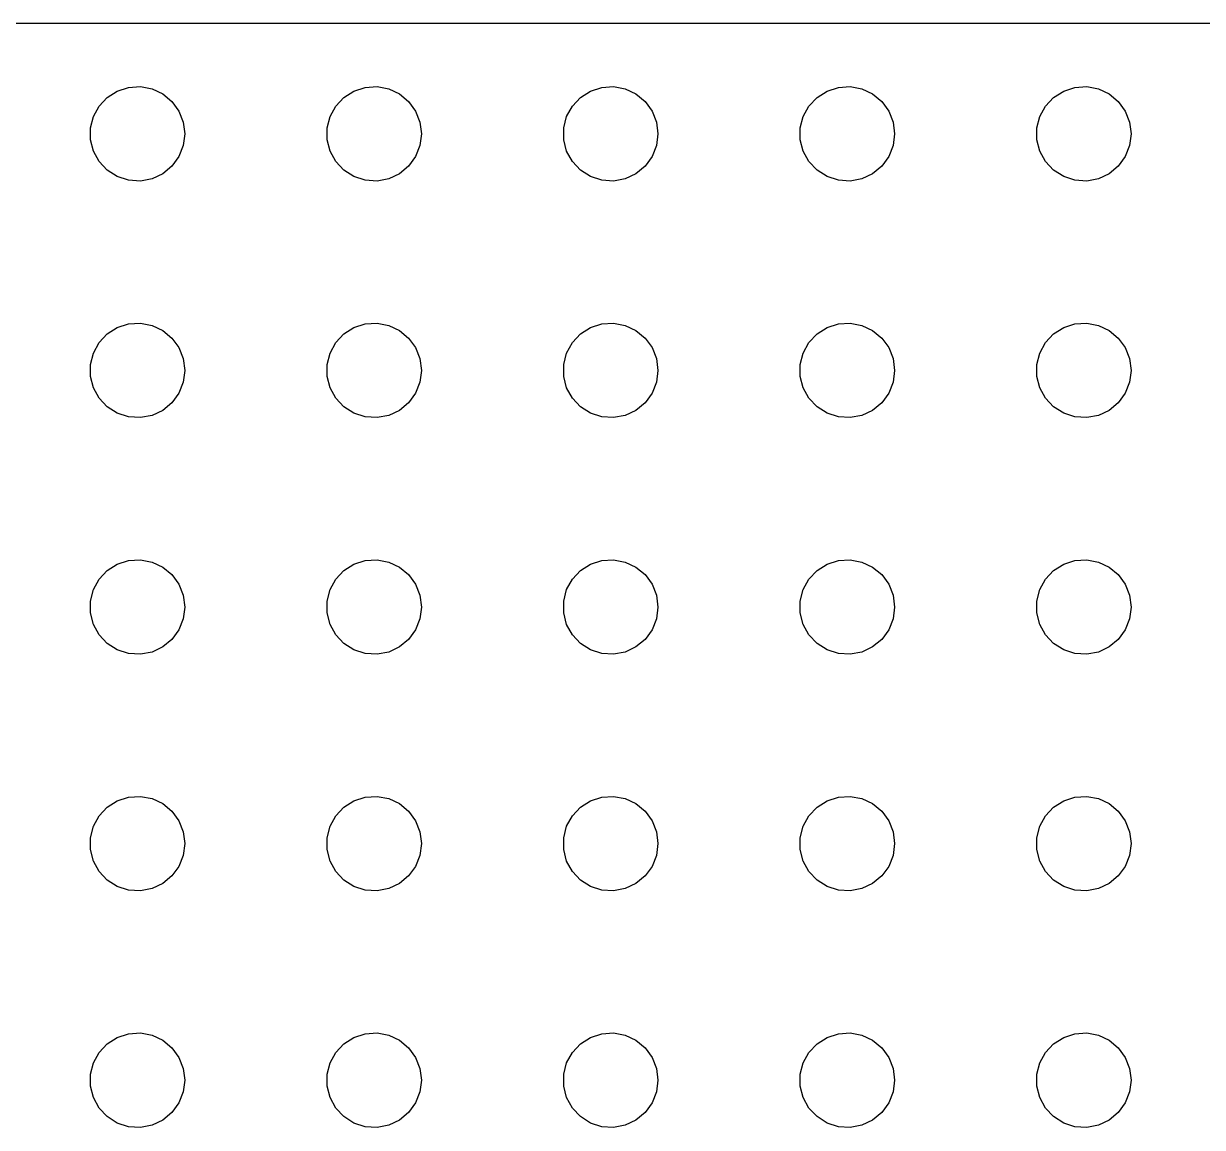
# Model space of a CAD drawing. Header units: metres. Extents: x -149 to 150, y -149 to 149.
# Drawn here: x -74.7 to 0, y 79.5 to 149.5 of the extents above; entities that cross this region are included whole.
import ezdxf

# ---------------------------------------------------------------- set-up
doc = ezdxf.new("R2010")
doc.units = ezdxf.units.M

msp = doc.modelspace()

# ---------------------------------------------------------------- linework, layer by layer
for p, q in [((144.814, 149.49), (-144.186, 149.49)), ((-69.4123, 144.812), (-68.7773, 145.214)), ((-68.7773, 145.214), (-68.0621, 145.447)), ((-68.0621, 145.447), (-67.3116, 145.494)), ((-67.3116, 145.494), (-66.573, 145.353)), ((-66.573, 145.353), (-65.8925, 145.033)), ((-65.8925, 145.033), (-65.3131, 144.554)), ((-54.4123, 144.812), (-53.7773, 145.214)), ((-53.7773, 145.214), (-53.0621, 145.447)), ((-53.0621, 145.447), (-52.3116, 145.494)), ((-52.3116, 145.494), (-51.5729, 145.353)), ((-51.5729, 145.353), (-50.8925, 145.033)), ((-50.8925, 145.033), (-50.3131, 144.554)), ((-39.4123, 144.812), (-38.7773, 145.214)), ((-38.7773, 145.214), (-38.0621, 145.447)), ((-38.0621, 145.447), (-37.3116, 145.494)), ((-37.3116, 145.494), (-36.5729, 145.353)), ((-36.5729, 145.353), (-35.8925, 145.033)), ((-35.8925, 145.033), (-35.3131, 144.554)), ((-24.4123, 144.812), (-23.7773, 145.214)), ((-23.7773, 145.214), (-23.0621, 145.447)), ((-23.0621, 145.447), (-22.3116, 145.494)), ((-22.3116, 145.494), (-21.5729, 145.353)), ((-21.5729, 145.353), (-20.8925, 145.033)), ((-20.8925, 145.033), (-20.3131, 144.554)), ((-9.41226, 144.812), (-8.77733, 145.214)), ((-8.77733, 145.214), (-8.06213, 145.447)), ((-8.06213, 145.447), (-7.31161, 145.494)), ((-7.31161, 145.494), (-6.57294, 145.353)), ((-6.57294, 145.353), (-5.89252, 145.033)), ((-5.89252, 145.033), (-5.31308, 144.554)), ((-70.2893, 143.604), (-69.927, 144.263)), ((-69.927, 144.263), (-69.4123, 144.812)), ((-65.3131, 144.554), (-64.8711, 143.945)), ((-55.2893, 143.604), (-54.927, 144.263)), ((-54.927, 144.263), (-54.4123, 144.812)), ((-50.3131, 144.554), (-49.8711, 143.945)), ((-40.2893, 143.604), (-39.927, 144.263)), ((-39.927, 144.263), (-39.4123, 144.812)), ((-35.3131, 144.554), (-34.8711, 143.945)), ((-25.2893, 143.604), (-24.927, 144.263)), ((-24.927, 144.263), (-24.4123, 144.812)), ((-20.3131, 144.554), (-19.8711, 143.945)), ((-10.2893, 143.604), (-9.92705, 144.263)), ((-9.92705, 144.263), (-9.41226, 144.812)), ((-5.31308, 144.554), (-4.87108, 143.945)), ((-70.4763, 142.876), (-70.2893, 143.604)), ((-64.8711, 143.945), (-64.5943, 143.246)), ((-55.4763, 142.876), (-55.2893, 143.604)), ((-49.8711, 143.945), (-49.5942, 143.246)), ((-40.4763, 142.876), (-40.2893, 143.604)), ((-34.8711, 143.945), (-34.5942, 143.246)), ((-25.4763, 142.876), (-25.2893, 143.604)), ((-19.8711, 143.945), (-19.5942, 143.246)), ((-10.4763, 142.876), (-10.2893, 143.604)), ((-4.87108, 143.945), (-4.59424, 143.246)), ((-70.4763, 142.124), (-70.4763, 142.876)), ((-64.5943, 143.246), (-64.5, 142.5)), ((-55.4763, 142.124), (-55.4763, 142.876)), ((-49.5942, 143.246), (-49.5, 142.5)), ((-40.4763, 142.124), (-40.4763, 142.876)), ((-34.5942, 143.246), (-34.5, 142.5)), ((-25.4763, 142.124), (-25.4763, 142.876)), ((-19.5942, 143.246), (-19.5, 142.5)), ((-10.4763, 142.124), (-10.4763, 142.876)), ((-4.59424, 143.246), (-4.5, 142.5)), ((-70.2893, 141.396), (-70.4763, 142.124)), ((-64.5, 142.5), (-64.5943, 141.754)), ((-55.2893, 141.396), (-55.4763, 142.124)), ((-49.5, 142.5), (-49.5942, 141.754)), ((-40.2893, 141.396), (-40.4763, 142.124)), ((-34.5, 142.5), (-34.5942, 141.754)), ((-25.2893, 141.396), (-25.4763, 142.124)), ((-19.5, 142.5), (-19.5942, 141.754)), ((-10.2893, 141.396), (-10.4763, 142.124)), ((-4.5, 142.5), (-4.59424, 141.754)), ((-69.927, 140.737), (-70.2893, 141.396)), ((-64.5943, 141.754), (-64.8711, 141.055)), ((-54.927, 140.737), (-55.2893, 141.396)), ((-49.5942, 141.754), (-49.8711, 141.055)), ((-39.927, 140.737), (-40.2893, 141.396)), ((-34.5942, 141.754), (-34.8711, 141.055)), ((-24.927, 140.737), (-25.2893, 141.396)), ((-19.5942, 141.754), (-19.8711, 141.055)), ((-9.92705, 140.737), (-10.2893, 141.396)), ((-4.59424, 141.754), (-4.87108, 141.055)), ((-69.4123, 140.188), (-69.927, 140.737)), ((-64.8711, 141.055), (-65.3131, 140.446)), ((-54.4123, 140.188), (-54.927, 140.737)), ((-49.8711, 141.055), (-50.3131, 140.446)), ((-39.4123, 140.188), (-39.927, 140.737)), ((-34.8711, 141.055), (-35.3131, 140.446)), ((-24.4123, 140.188), (-24.927, 140.737)), ((-19.8711, 141.055), (-20.3131, 140.446)), ((-9.41226, 140.188), (-9.92705, 140.737)), ((-4.87108, 141.055), (-5.31308, 140.446)), ((-68.7773, 139.786), (-69.4123, 140.188)), ((-68.0621, 139.553), (-68.7773, 139.786)), ((-65.8925, 139.967), (-66.573, 139.647)), ((-65.3131, 140.446), (-65.8925, 139.967)), ((-53.7773, 139.786), (-54.4123, 140.188)), ((-53.0621, 139.553), (-53.7773, 139.786)), ((-50.8925, 139.967), (-51.5729, 139.647)), ((-50.3131, 140.446), (-50.8925, 139.967)), ((-38.7773, 139.786), (-39.4123, 140.188)), ((-38.0621, 139.553), (-38.7773, 139.786)), ((-35.8925, 139.967), (-36.5729, 139.647)), ((-35.3131, 140.446), (-35.8925, 139.967)), ((-23.7773, 139.786), (-24.4123, 140.188)), ((-23.0621, 139.553), (-23.7773, 139.786)), ((-20.8925, 139.967), (-21.5729, 139.647)), ((-20.3131, 140.446), (-20.8925, 139.967)), ((-8.77733, 139.786), (-9.41226, 140.188)), ((-8.06213, 139.553), (-8.77733, 139.786)), ((-5.89252, 139.967), (-6.57294, 139.647)), ((-5.31308, 140.446), (-5.89252, 139.967)), ((-67.3116, 139.506), (-68.0621, 139.553)), ((-66.573, 139.647), (-67.3116, 139.506)), ((-52.3116, 139.506), (-53.0621, 139.553)), ((-51.5729, 139.647), (-52.3116, 139.506)), ((-37.3116, 139.506), (-38.0621, 139.553)), ((-36.5729, 139.647), (-37.3116, 139.506)), ((-22.3116, 139.506), (-23.0621, 139.553)), ((-21.5729, 139.647), (-22.3116, 139.506)), ((-7.31161, 139.506), (-8.06213, 139.553)), ((-6.57294, 139.647), (-7.31161, 139.506)), ((-69.4123, 129.812), (-68.7773, 130.214)), ((-68.7773, 130.214), (-68.0621, 130.447)), ((-68.0621, 130.447), (-67.3116, 130.494)), ((-67.3116, 130.494), (-66.573, 130.353)), ((-66.573, 130.353), (-65.8925, 130.033)), ((-54.4123, 129.812), (-53.7773, 130.214)), ((-53.7773, 130.214), (-53.0621, 130.447)), ((-53.0621, 130.447), (-52.3116, 130.494)), ((-52.3116, 130.494), (-51.5729, 130.353)), ((-51.5729, 130.353), (-50.8925, 130.033)), ((-39.4123, 129.812), (-38.7773, 130.214)), ((-38.7773, 130.214), (-38.0621, 130.447)), ((-38.0621, 130.447), (-37.3116, 130.494)), ((-37.3116, 130.494), (-36.5729, 130.353)), ((-36.5729, 130.353), (-35.8925, 130.033)), ((-24.4123, 129.812), (-23.7773, 130.214)), ((-23.7773, 130.214), (-23.0621, 130.447)), ((-23.0621, 130.447), (-22.3116, 130.494)), ((-22.3116, 130.494), (-21.5729, 130.353)), ((-21.5729, 130.353), (-20.8925, 130.033)), ((-9.41226, 129.812), (-8.77733, 130.214)), ((-8.77733, 130.214), (-8.06213, 130.447)), ((-8.06213, 130.447), (-7.31161, 130.494)), ((-7.31161, 130.494), (-6.57294, 130.353)), ((-6.57294, 130.353), (-5.89252, 130.033)), ((-69.927, 129.263), (-69.4123, 129.812)), ((-65.8925, 130.033), (-65.3131, 129.554)), ((-65.3131, 129.554), (-64.8711, 128.945)), ((-54.927, 129.263), (-54.4123, 129.812)), ((-50.8925, 130.033), (-50.3131, 129.554)), ((-50.3131, 129.554), (-49.8711, 128.945)), ((-39.927, 129.263), (-39.4123, 129.812)), ((-35.8925, 130.033), (-35.3131, 129.554)), ((-35.3131, 129.554), (-34.8711, 128.945)), ((-24.927, 129.263), (-24.4123, 129.812)), ((-20.8925, 130.033), (-20.3131, 129.554)), ((-20.3131, 129.554), (-19.8711, 128.945)), ((-9.92705, 129.263), (-9.41226, 129.812)), ((-5.89252, 130.033), (-5.31308, 129.554)), ((-5.31308, 129.554), (-4.87108, 128.945)), ((-70.4763, 127.876), (-70.2893, 128.604)), ((-70.2893, 128.604), (-69.927, 129.263)), ((-64.8711, 128.945), (-64.5943, 128.246)), ((-55.4763, 127.876), (-55.2893, 128.604)), ((-55.2893, 128.604), (-54.927, 129.263)), ((-49.8711, 128.945), (-49.5942, 128.246)), ((-40.4763, 127.876), (-40.2893, 128.604)), ((-40.2893, 128.604), (-39.927, 129.263)), ((-34.8711, 128.945), (-34.5942, 128.246)), ((-25.4763, 127.876), (-25.2893, 128.604)), ((-25.2893, 128.604), (-24.927, 129.263)), ((-19.8711, 128.945), (-19.5942, 128.246)), ((-10.4763, 127.876), (-10.2893, 128.604)), ((-10.2893, 128.604), (-9.92705, 129.263)), ((-4.87108, 128.945), (-4.59424, 128.246)), ((-70.4763, 127.124), (-70.4763, 127.876)), ((-64.5943, 128.246), (-64.5, 127.5)), ((-55.4763, 127.124), (-55.4763, 127.876)), ((-49.5942, 128.246), (-49.5, 127.5)), ((-40.4763, 127.124), (-40.4763, 127.876)), ((-34.5942, 128.246), (-34.5, 127.5)), ((-25.4763, 127.124), (-25.4763, 127.876)), ((-19.5942, 128.246), (-19.5, 127.5)), ((-10.4763, 127.124), (-10.4763, 127.876)), ((-4.59424, 128.246), (-4.5, 127.5)), ((-70.2893, 126.396), (-70.4763, 127.124)), ((-64.5, 127.5), (-64.5943, 126.754)), ((-55.2893, 126.396), (-55.4763, 127.124)), ((-49.5, 127.5), (-49.5942, 126.754)), ((-40.2893, 126.396), (-40.4763, 127.124)), ((-34.5, 127.5), (-34.5942, 126.754)), ((-25.2893, 126.396), (-25.4763, 127.124)), ((-19.5, 127.5), (-19.5942, 126.754)), ((-10.2893, 126.396), (-10.4763, 127.124)), ((-4.5, 127.5), (-4.59424, 126.754)), ((-69.927, 125.737), (-70.2893, 126.396)), ((-64.5943, 126.754), (-64.8711, 126.055)), ((-54.927, 125.737), (-55.2893, 126.396)), ((-49.5942, 126.754), (-49.8711, 126.055)), ((-39.927, 125.737), (-40.2893, 126.396)), ((-34.5942, 126.754), (-34.8711, 126.055)), ((-24.927, 125.737), (-25.2893, 126.396)), ((-19.5942, 126.754), (-19.8711, 126.055)), ((-9.92705, 125.737), (-10.2893, 126.396)), ((-4.59424, 126.754), (-4.87108, 126.055)), ((-69.4123, 125.188), (-69.927, 125.737)), ((-64.8711, 126.055), (-65.3131, 125.446)), ((-54.4123, 125.188), (-54.927, 125.737)), ((-49.8711, 126.055), (-50.3131, 125.446)), ((-39.4123, 125.188), (-39.927, 125.737)), ((-34.8711, 126.055), (-35.3131, 125.446)), ((-24.4123, 125.188), (-24.927, 125.737)), ((-19.8711, 126.055), (-20.3131, 125.446)), ((-9.41226, 125.188), (-9.92705, 125.737)), ((-4.87108, 126.055), (-5.31308, 125.446)), ((-68.7773, 124.786), (-69.4123, 125.188)), ((-65.8925, 124.967), (-66.573, 124.647)), ((-65.3131, 125.446), (-65.8925, 124.967)), ((-53.7773, 124.786), (-54.4123, 125.188)), ((-50.8925, 124.967), (-51.5729, 124.647)), ((-50.3131, 125.446), (-50.8925, 124.967)), ((-38.7773, 124.786), (-39.4123, 125.188)), ((-35.8925, 124.967), (-36.5729, 124.647)), ((-35.3131, 125.446), (-35.8925, 124.967)), ((-23.7773, 124.786), (-24.4123, 125.188)), ((-20.8925, 124.967), (-21.5729, 124.647)), ((-20.3131, 125.446), (-20.8925, 124.967)), ((-8.77733, 124.786), (-9.41226, 125.188)), ((-5.89252, 124.967), (-6.57294, 124.647)), ((-5.31308, 125.446), (-5.89252, 124.967)), ((-68.0621, 124.553), (-68.7773, 124.786)), ((-67.3116, 124.506), (-68.0621, 124.553)), ((-66.573, 124.647), (-67.3116, 124.506)), ((-53.0621, 124.553), (-53.7773, 124.786)), ((-52.3116, 124.506), (-53.0621, 124.553)), ((-51.5729, 124.647), (-52.3116, 124.506)), ((-38.0621, 124.553), (-38.7773, 124.786)), ((-37.3116, 124.506), (-38.0621, 124.553)), ((-36.5729, 124.647), (-37.3116, 124.506)), ((-23.0621, 124.553), (-23.7773, 124.786)), ((-22.3116, 124.506), (-23.0621, 124.553)), ((-21.5729, 124.647), (-22.3116, 124.506)), ((-8.06213, 124.553), (-8.77733, 124.786)), ((-7.31161, 124.506), (-8.06213, 124.553)), ((-6.57294, 124.647), (-7.31161, 124.506)), ((-69.4123, 114.812), (-68.7773, 115.214)), ((-68.7773, 115.214), (-68.0621, 115.447)), ((-68.0621, 115.447), (-67.3116, 115.494)), ((-67.3116, 115.494), (-66.573, 115.353)), ((-66.573, 115.353), (-65.8925, 115.033)), ((-54.4123, 114.812), (-53.7773, 115.214)), ((-53.7773, 115.214), (-53.0621, 115.447)), ((-53.0621, 115.447), (-52.3116, 115.494)), ((-52.3116, 115.494), (-51.5729, 115.353)), ((-51.5729, 115.353), (-50.8925, 115.033)), ((-39.4123, 114.812), (-38.7773, 115.214)), ((-38.7773, 115.214), (-38.0621, 115.447)), ((-38.0621, 115.447), (-37.3116, 115.494)), ((-37.3116, 115.494), (-36.5729, 115.353)), ((-36.5729, 115.353), (-35.8925, 115.033)), ((-24.4123, 114.812), (-23.7773, 115.214)), ((-23.7773, 115.214), (-23.0621, 115.447)), ((-23.0621, 115.447), (-22.3116, 115.494)), ((-22.3116, 115.494), (-21.5729, 115.353)), ((-21.5729, 115.353), (-20.8925, 115.033)), ((-9.41226, 114.812), (-8.77733, 115.214)), ((-8.77733, 115.214), (-8.06213, 115.447)), ((-8.06213, 115.447), (-7.31161, 115.494)), ((-7.31161, 115.494), (-6.57294, 115.353)), ((-6.57294, 115.353), (-5.89252, 115.033)), ((-69.927, 114.263), (-69.4123, 114.812)), ((-65.8925, 115.033), (-65.3131, 114.554)), ((-65.3131, 114.554), (-64.8711, 113.945)), ((-54.927, 114.263), (-54.4123, 114.812)), ((-50.8925, 115.033), (-50.3131, 114.554)), ((-50.3131, 114.554), (-49.8711, 113.945)), ((-39.927, 114.263), (-39.4123, 114.812)), ((-35.8925, 115.033), (-35.3131, 114.554)), ((-35.3131, 114.554), (-34.8711, 113.945)), ((-24.927, 114.263), (-24.4123, 114.812)), ((-20.8925, 115.033), (-20.3131, 114.554)), ((-20.3131, 114.554), (-19.8711, 113.945)), ((-9.92705, 114.263), (-9.41226, 114.812)), ((-5.89252, 115.033), (-5.31308, 114.554)), ((-5.31308, 114.554), (-4.87108, 113.945)), ((-70.2893, 113.604), (-69.927, 114.263)), ((-64.8711, 113.945), (-64.5943, 113.246)), ((-55.2893, 113.604), (-54.927, 114.263)), ((-49.8711, 113.945), (-49.5942, 113.246)), ((-40.2893, 113.604), (-39.927, 114.263)), ((-34.8711, 113.945), (-34.5942, 113.246)), ((-25.2893, 113.604), (-24.927, 114.263)), ((-19.8711, 113.945), (-19.5942, 113.246)), ((-10.2893, 113.604), (-9.92705, 114.263)), ((-4.87108, 113.945), (-4.59424, 113.246)), ((-70.4763, 112.876), (-70.2893, 113.604)), ((-70.4763, 112.124), (-70.4763, 112.876)), ((-64.5943, 113.246), (-64.5, 112.5)), ((-55.4763, 112.876), (-55.2893, 113.604)), ((-55.4763, 112.124), (-55.4763, 112.876)), ((-49.5942, 113.246), (-49.5, 112.5)), ((-40.4763, 112.876), (-40.2893, 113.604)), ((-40.4763, 112.124), (-40.4763, 112.876)), ((-34.5942, 113.246), (-34.5, 112.5)), ((-25.4763, 112.876), (-25.2893, 113.604)), ((-25.4763, 112.124), (-25.4763, 112.876)), ((-19.5942, 113.246), (-19.5, 112.5)), ((-10.4763, 112.876), (-10.2893, 113.604)), ((-10.4763, 112.124), (-10.4763, 112.876)), ((-4.59424, 113.246), (-4.5, 112.5)), ((-70.2893, 111.396), (-70.4763, 112.124)), ((-64.5, 112.5), (-64.5943, 111.754)), ((-55.2893, 111.396), (-55.4763, 112.124)), ((-49.5, 112.5), (-49.5942, 111.754)), ((-40.2893, 111.396), (-40.4763, 112.124)), ((-34.5, 112.5), (-34.5942, 111.754)), ((-25.2893, 111.396), (-25.4763, 112.124)), ((-19.5, 112.5), (-19.5942, 111.754)), ((-10.2893, 111.396), (-10.4763, 112.124)), ((-4.5, 112.5), (-4.59424, 111.754)), ((-69.927, 110.737), (-70.2893, 111.396)), ((-64.5943, 111.754), (-64.8711, 111.055)), ((-54.927, 110.737), (-55.2893, 111.396)), ((-49.5942, 111.754), (-49.8711, 111.055)), ((-39.927, 110.737), (-40.2893, 111.396)), ((-34.5942, 111.754), (-34.8711, 111.055)), ((-24.927, 110.737), (-25.2893, 111.396)), ((-19.5942, 111.754), (-19.8711, 111.055)), ((-9.92705, 110.737), (-10.2893, 111.396)), ((-4.59424, 111.754), (-4.87108, 111.055)), ((-69.4123, 110.188), (-69.927, 110.737)), ((-64.8711, 111.055), (-65.3131, 110.446)), ((-54.4123, 110.188), (-54.927, 110.737)), ((-49.8711, 111.055), (-50.3131, 110.446)), ((-39.4123, 110.188), (-39.927, 110.737)), ((-34.8711, 111.055), (-35.3131, 110.446)), ((-24.4123, 110.188), (-24.927, 110.737)), ((-19.8711, 111.055), (-20.3131, 110.446)), ((-9.41226, 110.188), (-9.92705, 110.737)), ((-4.87108, 111.055), (-5.31308, 110.446)), ((-68.7773, 109.786), (-69.4123, 110.188)), ((-65.8925, 109.967), (-66.573, 109.647)), ((-65.3131, 110.446), (-65.8925, 109.967)), ((-53.7773, 109.786), (-54.4123, 110.188)), ((-50.8925, 109.967), (-51.5729, 109.647)), ((-50.3131, 110.446), (-50.8925, 109.967)), ((-38.7773, 109.786), (-39.4123, 110.188)), ((-35.8925, 109.967), (-36.5729, 109.647)), ((-35.3131, 110.446), (-35.8925, 109.967)), ((-23.7773, 109.786), (-24.4123, 110.188)), ((-20.8925, 109.967), (-21.5729, 109.647)), ((-20.3131, 110.446), (-20.8925, 109.967)), ((-8.77733, 109.786), (-9.41226, 110.188)), ((-5.89252, 109.967), (-6.57294, 109.647)), ((-5.31308, 110.446), (-5.89252, 109.967)), ((-68.0621, 109.553), (-68.7773, 109.786)), ((-67.3116, 109.506), (-68.0621, 109.553)), ((-66.573, 109.647), (-67.3116, 109.506)), ((-53.0621, 109.553), (-53.7773, 109.786)), ((-52.3116, 109.506), (-53.0621, 109.553)), ((-51.5729, 109.647), (-52.3116, 109.506)), ((-38.0621, 109.553), (-38.7773, 109.786)), ((-37.3116, 109.506), (-38.0621, 109.553)), ((-36.5729, 109.647), (-37.3116, 109.506)), ((-23.0621, 109.553), (-23.7773, 109.786)), ((-22.3116, 109.506), (-23.0621, 109.553)), ((-21.5729, 109.647), (-22.3116, 109.506)), ((-8.06213, 109.553), (-8.77733, 109.786)), ((-7.31161, 109.506), (-8.06213, 109.553)), ((-6.57294, 109.647), (-7.31161, 109.506)), ((-69.4123, 99.8115), (-68.7773, 100.214)), ((-68.7773, 100.214), (-68.0621, 100.447)), ((-68.0621, 100.447), (-67.3116, 100.494)), ((-67.3116, 100.494), (-66.573, 100.353)), ((-66.573, 100.353), (-65.8925, 100.033)), ((-54.4123, 99.8115), (-53.7773, 100.214)), ((-53.7773, 100.214), (-53.0621, 100.447)), ((-53.0621, 100.447), (-52.3116, 100.494)), ((-52.3116, 100.494), (-51.5729, 100.353)), ((-51.5729, 100.353), (-50.8925, 100.033)), ((-39.4123, 99.8115), (-38.7773, 100.214)), ((-38.7773, 100.214), (-38.0621, 100.447)), ((-38.0621, 100.447), (-37.3116, 100.494)), ((-37.3116, 100.494), (-36.5729, 100.353)), ((-36.5729, 100.353), (-35.8925, 100.033)), ((-24.4123, 99.8115), (-23.7773, 100.214)), ((-23.7773, 100.214), (-23.0621, 100.447)), ((-23.0621, 100.447), (-22.3116, 100.494)), ((-22.3116, 100.494), (-21.5729, 100.353)), ((-21.5729, 100.353), (-20.8925, 100.033)), ((-9.41226, 99.8115), (-8.77733, 100.214)), ((-8.77733, 100.214), (-8.06213, 100.447)), ((-8.06213, 100.447), (-7.31161, 100.494)), ((-7.31161, 100.494), (-6.57294, 100.353)), ((-6.57294, 100.353), (-5.89252, 100.033)), ((-69.927, 99.2634), (-69.4123, 99.8115)), ((-65.8925, 100.033), (-65.3131, 99.5536)), ((-65.3131, 99.5536), (-64.8711, 98.9453)), ((-54.927, 99.2634), (-54.4123, 99.8115)), ((-50.8925, 100.033), (-50.3131, 99.5536)), ((-50.3131, 99.5536), (-49.8711, 98.9453)), ((-39.927, 99.2634), (-39.4123, 99.8115)), ((-35.8925, 100.033), (-35.3131, 99.5536)), ((-35.3131, 99.5536), (-34.8711, 98.9453)), ((-24.927, 99.2634), (-24.4123, 99.8115)), ((-20.8925, 100.033), (-20.3131, 99.5536)), ((-20.3131, 99.5536), (-19.8711, 98.9453)), ((-9.92705, 99.2634), (-9.41226, 99.8115)), ((-5.89252, 100.033), (-5.31308, 99.5536)), ((-5.31308, 99.5536), (-4.87108, 98.9453)), ((-70.2893, 98.6044), (-69.927, 99.2634)), ((-64.8711, 98.9453), (-64.5943, 98.2461)), ((-55.2893, 98.6044), (-54.927, 99.2634)), ((-49.8711, 98.9453), (-49.5942, 98.2461)), ((-40.2893, 98.6044), (-39.927, 99.2634)), ((-34.8711, 98.9453), (-34.5942, 98.2461)), ((-25.2893, 98.6044), (-24.927, 99.2634)), ((-19.8711, 98.9453), (-19.5942, 98.2461)), ((-10.2893, 98.6044), (-9.92705, 99.2634)), ((-4.87108, 98.9453), (-4.59424, 98.2461)), ((-70.4763, 97.876), (-70.2893, 98.6044)), ((-64.5943, 98.2461), (-64.5, 97.5)), ((-55.4763, 97.876), (-55.2893, 98.6044)), ((-49.5942, 98.2461), (-49.5, 97.5)), ((-40.4763, 97.876), (-40.2893, 98.6044)), ((-34.5942, 98.2461), (-34.5, 97.5)), ((-25.4763, 97.876), (-25.2893, 98.6044)), ((-19.5942, 98.2461), (-19.5, 97.5)), ((-10.4763, 97.876), (-10.2893, 98.6044)), ((-4.59424, 98.2461), (-4.5, 97.5)), ((-70.4763, 97.124), (-70.4763, 97.876)), ((-64.5, 97.5), (-64.5943, 96.7539)), ((-55.4763, 97.124), (-55.4763, 97.876)), ((-49.5, 97.5), (-49.5942, 96.7539)), ((-40.4763, 97.124), (-40.4763, 97.876)), ((-34.5, 97.5), (-34.5942, 96.7539)), ((-25.4763, 97.124), (-25.4763, 97.876)), ((-19.5, 97.5), (-19.5942, 96.7539)), ((-10.4763, 97.124), (-10.4763, 97.876)), ((-4.5, 97.5), (-4.59424, 96.7539)), ((-70.2893, 96.3956), (-70.4763, 97.124)), ((-64.5943, 96.7539), (-64.8711, 96.0547)), ((-55.2893, 96.3956), (-55.4763, 97.124)), ((-49.5942, 96.7539), (-49.8711, 96.0547)), ((-40.2893, 96.3956), (-40.4763, 97.124)), ((-34.5942, 96.7539), (-34.8711, 96.0547)), ((-25.2893, 96.3956), (-25.4763, 97.124)), ((-19.5942, 96.7539), (-19.8711, 96.0547)), ((-10.2893, 96.3956), (-10.4763, 97.124)), ((-4.59424, 96.7539), (-4.87108, 96.0547)), ((-69.927, 95.7366), (-70.2893, 96.3956)), ((-69.4123, 95.1885), (-69.927, 95.7366)), ((-64.8711, 96.0547), (-65.3131, 95.4464)), ((-54.927, 95.7366), (-55.2893, 96.3956)), ((-54.4123, 95.1885), (-54.927, 95.7366)), ((-49.8711, 96.0547), (-50.3131, 95.4464)), ((-39.927, 95.7366), (-40.2893, 96.3956)), ((-39.4123, 95.1885), (-39.927, 95.7366)), ((-34.8711, 96.0547), (-35.3131, 95.4464)), ((-24.927, 95.7366), (-25.2893, 96.3956)), ((-24.4123, 95.1885), (-24.927, 95.7366)), ((-19.8711, 96.0547), (-20.3131, 95.4464)), ((-9.92705, 95.7366), (-10.2893, 96.3956)), ((-9.41226, 95.1885), (-9.92705, 95.7366)), ((-4.87108, 96.0547), (-5.31308, 95.4464)), ((-68.7773, 94.7855), (-69.4123, 95.1885)), ((-65.8925, 94.967), (-66.573, 94.6468)), ((-65.3131, 95.4464), (-65.8925, 94.967)), ((-53.7773, 94.7855), (-54.4123, 95.1885)), ((-50.8925, 94.967), (-51.5729, 94.6468)), ((-50.3131, 95.4464), (-50.8925, 94.967)), ((-38.7773, 94.7855), (-39.4123, 95.1885)), ((-35.8925, 94.967), (-36.5729, 94.6468)), ((-35.3131, 95.4464), (-35.8925, 94.967)), ((-23.7773, 94.7855), (-24.4123, 95.1885)), ((-20.8925, 94.967), (-21.5729, 94.6468)), ((-20.3131, 95.4464), (-20.8925, 94.967)), ((-8.77733, 94.7855), (-9.41226, 95.1885)), ((-5.89252, 94.967), (-6.57294, 94.6468)), ((-5.31308, 95.4464), (-5.89252, 94.967)), ((-68.0621, 94.5531), (-68.7773, 94.7855)), ((-67.3116, 94.5059), (-68.0621, 94.5531)), ((-66.573, 94.6468), (-67.3116, 94.5059)), ((-53.0621, 94.5531), (-53.7773, 94.7855)), ((-52.3116, 94.5059), (-53.0621, 94.5531)), ((-51.5729, 94.6468), (-52.3116, 94.5059)), ((-38.0621, 94.5531), (-38.7773, 94.7855)), ((-37.3116, 94.5059), (-38.0621, 94.5531)), ((-36.5729, 94.6468), (-37.3116, 94.5059)), ((-23.0621, 94.5531), (-23.7773, 94.7855)), ((-22.3116, 94.5059), (-23.0621, 94.5531)), ((-21.5729, 94.6468), (-22.3116, 94.5059)), ((-8.06213, 94.5531), (-8.77733, 94.7855)), ((-7.31161, 94.5059), (-8.06213, 94.5531)), ((-6.57294, 94.6468), (-7.31161, 94.5059)), ((-69.4123, 84.8115), (-68.7773, 85.2145)), ((-68.7773, 85.2145), (-68.0621, 85.4469)), ((-68.0621, 85.4469), (-67.3116, 85.4941)), ((-67.3116, 85.4941), (-66.573, 85.3532)), ((-66.573, 85.3532), (-65.8925, 85.033)), ((-54.4123, 84.8115), (-53.7773, 85.2145)), ((-53.7773, 85.2145), (-53.0621, 85.4469)), ((-53.0621, 85.4469), (-52.3116, 85.4941)), ((-52.3116, 85.4941), (-51.5729, 85.3532)), ((-51.5729, 85.3532), (-50.8925, 85.033)), ((-39.4123, 84.8115), (-38.7773, 85.2145)), ((-38.7773, 85.2145), (-38.0621, 85.4469)), ((-38.0621, 85.4469), (-37.3116, 85.4941)), ((-37.3116, 85.4941), (-36.5729, 85.3532)), ((-36.5729, 85.3532), (-35.8925, 85.033)), ((-24.4123, 84.8115), (-23.7773, 85.2145)), ((-23.7773, 85.2145), (-23.0621, 85.4469)), ((-23.0621, 85.4469), (-22.3116, 85.4941)), ((-22.3116, 85.4941), (-21.5729, 85.3532)), ((-21.5729, 85.3532), (-20.8925, 85.033)), ((-9.41226, 84.8115), (-8.77733, 85.2145)), ((-8.77733, 85.2145), (-8.06213, 85.4469)), ((-8.06213, 85.4469), (-7.31161, 85.4941)), ((-7.31161, 85.4941), (-6.57294, 85.3532)), ((-6.57294, 85.3532), (-5.89252, 85.033)), ((-69.927, 84.2634), (-69.4123, 84.8115)), ((-65.8925, 85.033), (-65.3131, 84.5536)), ((-65.3131, 84.5536), (-64.8711, 83.9453)), ((-54.927, 84.2634), (-54.4123, 84.8115)), ((-50.8925, 85.033), (-50.3131, 84.5536)), ((-50.3131, 84.5536), (-49.8711, 83.9453)), ((-39.927, 84.2634), (-39.4123, 84.8115)), ((-35.8925, 85.033), (-35.3131, 84.5536)), ((-35.3131, 84.5536), (-34.8711, 83.9453)), ((-24.927, 84.2634), (-24.4123, 84.8115)), ((-20.8925, 85.033), (-20.3131, 84.5536)), ((-20.3131, 84.5536), (-19.8711, 83.9453)), ((-9.92705, 84.2634), (-9.41226, 84.8115)), ((-5.89252, 85.033), (-5.31308, 84.5536)), ((-5.31308, 84.5536), (-4.87108, 83.9453)), ((-70.2893, 83.6044), (-69.927, 84.2634)), ((-64.8711, 83.9453), (-64.5943, 83.2461)), ((-55.2893, 83.6044), (-54.927, 84.2634)), ((-49.8711, 83.9453), (-49.5942, 83.2461)), ((-40.2893, 83.6044), (-39.927, 84.2634)), ((-34.8711, 83.9453), (-34.5942, 83.2461)), ((-25.2893, 83.6044), (-24.927, 84.2634)), ((-19.8711, 83.9453), (-19.5942, 83.2461)), ((-10.2893, 83.6044), (-9.92705, 84.2634)), ((-4.87108, 83.9453), (-4.59424, 83.2461)), ((-70.4763, 82.876), (-70.2893, 83.6044)), ((-64.5943, 83.2461), (-64.5, 82.5)), ((-55.4763, 82.876), (-55.2893, 83.6044)), ((-49.5942, 83.2461), (-49.5, 82.5)), ((-40.4763, 82.876), (-40.2893, 83.6044)), ((-34.5942, 83.2461), (-34.5, 82.5)), ((-25.4763, 82.876), (-25.2893, 83.6044)), ((-19.5942, 83.2461), (-19.5, 82.5)), ((-10.4763, 82.876), (-10.2893, 83.6044)), ((-4.59424, 83.2461), (-4.5, 82.5)), ((-70.4763, 82.124), (-70.4763, 82.876)), ((-64.5, 82.5), (-64.5943, 81.7539)), ((-55.4763, 82.124), (-55.4763, 82.876)), ((-49.5, 82.5), (-49.5942, 81.7539)), ((-40.4763, 82.124), (-40.4763, 82.876)), ((-34.5, 82.5), (-34.5942, 81.7539)), ((-25.4763, 82.124), (-25.4763, 82.876)), ((-19.5, 82.5), (-19.5942, 81.7539)), ((-10.4763, 82.124), (-10.4763, 82.876)), ((-4.5, 82.5), (-4.59424, 81.7539)), ((-70.2893, 81.3956), (-70.4763, 82.124)), ((-64.5943, 81.7539), (-64.8711, 81.0547)), ((-55.2893, 81.3956), (-55.4763, 82.124)), ((-49.5942, 81.7539), (-49.8711, 81.0547)), ((-40.2893, 81.3956), (-40.4763, 82.124)), ((-34.5942, 81.7539), (-34.8711, 81.0547)), ((-25.2893, 81.3956), (-25.4763, 82.124)), ((-19.5942, 81.7539), (-19.8711, 81.0547)), ((-10.2893, 81.3956), (-10.4763, 82.124)), ((-4.59424, 81.7539), (-4.87108, 81.0547)), ((-69.927, 80.7366), (-70.2893, 81.3956)), ((-69.4123, 80.1885), (-69.927, 80.7366)), ((-64.8711, 81.0547), (-65.3131, 80.4464)), ((-54.927, 80.7366), (-55.2893, 81.3956)), ((-54.4123, 80.1885), (-54.927, 80.7366)), ((-49.8711, 81.0547), (-50.3131, 80.4464)), ((-39.927, 80.7366), (-40.2893, 81.3956)), ((-39.4123, 80.1885), (-39.927, 80.7366)), ((-34.8711, 81.0547), (-35.3131, 80.4464)), ((-24.927, 80.7366), (-25.2893, 81.3956)), ((-24.4123, 80.1885), (-24.927, 80.7366)), ((-19.8711, 81.0547), (-20.3131, 80.4464)), ((-9.92705, 80.7366), (-10.2893, 81.3956)), ((-9.41226, 80.1885), (-9.92705, 80.7366)), ((-4.87108, 81.0547), (-5.31308, 80.4464)), ((-68.7773, 79.7855), (-69.4123, 80.1885)), ((-65.3131, 80.4464), (-65.8925, 79.967)), ((-53.7773, 79.7855), (-54.4123, 80.1885)), ((-50.3131, 80.4464), (-50.8925, 79.967)), ((-38.7773, 79.7855), (-39.4123, 80.1885)), ((-35.3131, 80.4464), (-35.8925, 79.967)), ((-23.7773, 79.7855), (-24.4123, 80.1885)), ((-20.3131, 80.4464), (-20.8925, 79.967)), ((-8.77733, 79.7855), (-9.41226, 80.1885)), ((-5.31308, 80.4464), (-5.89252, 79.967)), ((-68.0621, 79.5531), (-68.7773, 79.7855)), ((-67.3116, 79.5059), (-68.0621, 79.5531)), ((-66.573, 79.6468), (-67.3116, 79.5059)), ((-65.8925, 79.967), (-66.573, 79.6468)), ((-53.0621, 79.5531), (-53.7773, 79.7855)), ((-52.3116, 79.5059), (-53.0621, 79.5531)), ((-51.5729, 79.6468), (-52.3116, 79.5059)), ((-50.8925, 79.967), (-51.5729, 79.6468)), ((-38.0621, 79.5531), (-38.7773, 79.7855)), ((-37.3116, 79.5059), (-38.0621, 79.5531)), ((-36.5729, 79.6468), (-37.3116, 79.5059)), ((-35.8925, 79.967), (-36.5729, 79.6468)), ((-23.0621, 79.5531), (-23.7773, 79.7855)), ((-22.3116, 79.5059), (-23.0621, 79.5531)), ((-21.5729, 79.6468), (-22.3116, 79.5059)), ((-20.8925, 79.967), (-21.5729, 79.6468)), ((-8.06213, 79.5531), (-8.77733, 79.7855)), ((-7.31161, 79.5059), (-8.06213, 79.5531)), ((-6.57294, 79.6468), (-7.31161, 79.5059)), ((-5.89252, 79.967), (-6.57294, 79.6468))]:
    msp.add_line(p, q)

doc.saveas('drawing.dxf')
